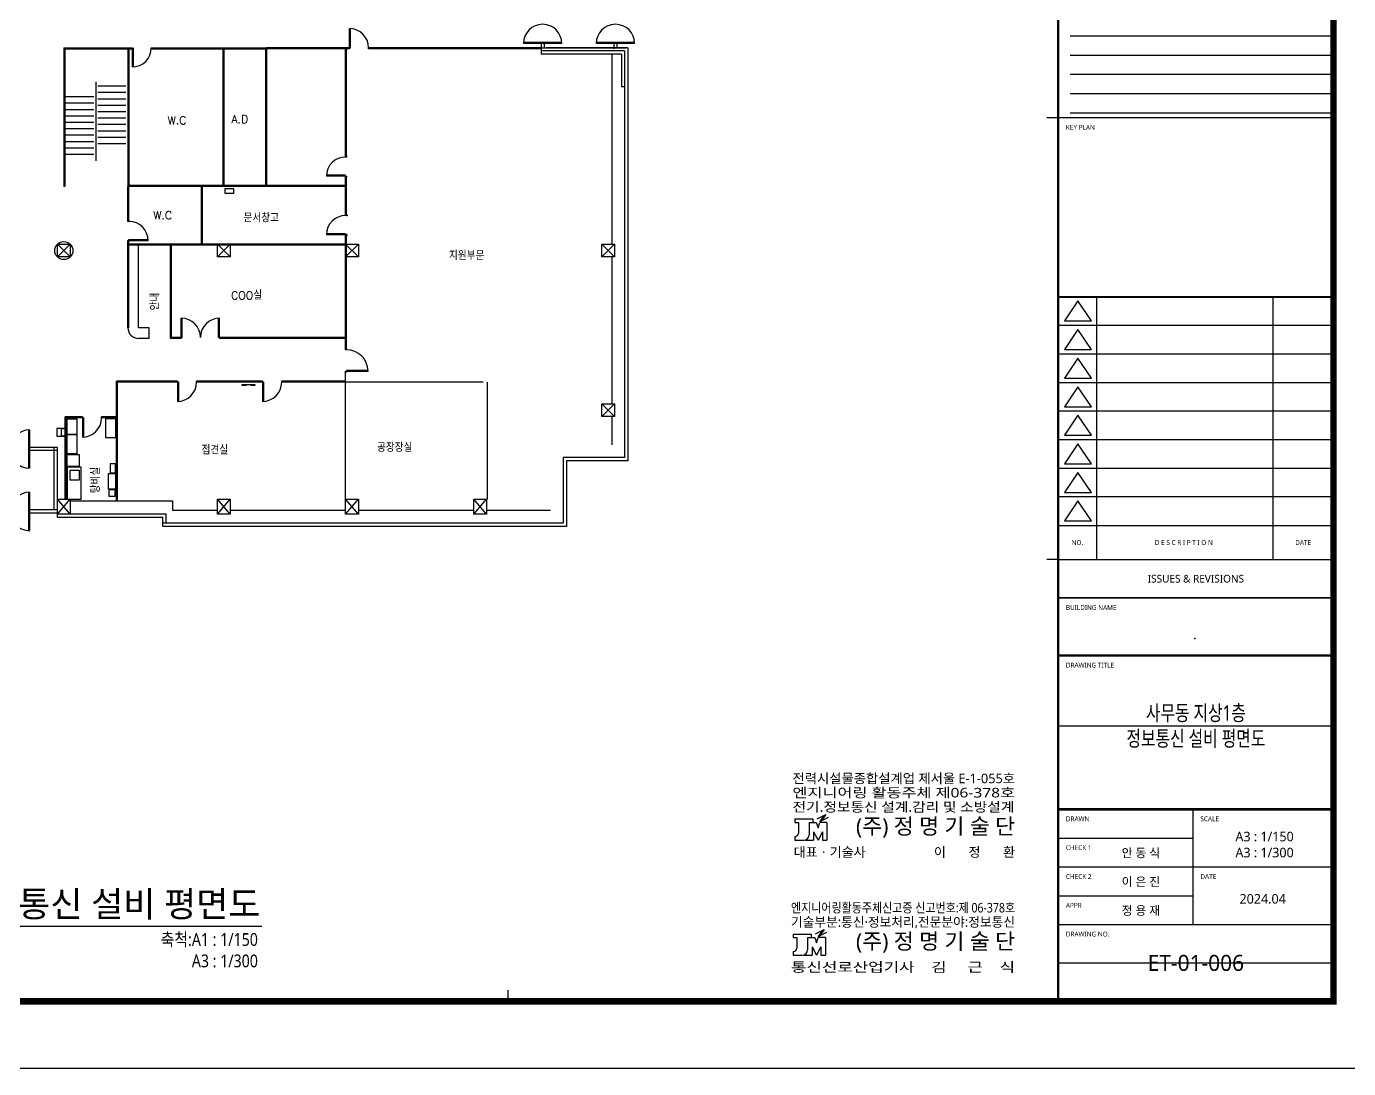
# Model space of a CAD drawing. Header units: millimetres. Extents: x -126150 to 252300, y 0 to 89100.
# Drawn here: x 61694 to 123627, y 0 to 48825 of the extents above; entities that cross this region are included whole.
import ezdxf
from ezdxf.enums import TextEntityAlignment as Align
from ezdxf.xclip import XClip

# ---------------------------------------------------------------- set-up
doc = ezdxf.new("R2010")
doc.units = ezdxf.units.MM
doc.header["$LTSCALE"] = 1500
doc.header["$XCLIPFRAME"] = 0
doc.linetypes.add('CEN', pattern=[62, 60, -1, 0, -1])
doc.layers.get('Defpoints').update_dxf_attribs({"color": 167})
for name, color, linetype in [('1', 1, 'Continuous'), ('arch', 8, 'Continuous'), ('SHT', 5, 'Continuous'), ('TEXT', 3, 'Continuous'), ('TIT', 2, 'Continuous'), ('XR-SHEET(통신)$0$WD', 6, 'Continuous'), ('XREF', 7, 'CEN')]:
    doc.layers.add(name, color=color, linetype=linetype)
doc.styles.add('arch', font='romans.shx', dxfattribs={"bigfont": 'GHS.SHX'})
doc.styles.add('GHS', font='malgun.ttf')
doc.styles.add('XR-SHEET$0$XR-SHEET$0$XREF-Form$0$맑은고딕', font='malgun.ttf')

# ---------------------------------------------------------------- blocks, each defined once
blk = doc.blocks.new('문틀3')
at = {"color": 0}
for p, q in [((-15, 32), (-15, -38)), ((13, 32), (-15, 32)), ((13, -18), (13, 32)), ((-15, -38), (25, -38)), ((25, -18), (13, -18)), ((25, -38), (25, -18))]:
    blk.add_line(p, q, dxfattribs=at)
blk = doc.blocks.new('XR-사무동', base_point=(461, 408.4))
at = {"layer": 'arch'}
h = blk.add_hatch(color=256, dxfattribs=at)
h.dxf.hatch_style = 1
h.paths.add_polyline_path([(56169.1, 22824.9), (56177.7, 22834.9), (56760.6, 22834.9), (56769.1, 22824.9)])
for p, q in [((69847.7, 44674.9), (69847.7, 45574.9)), ((69897.7, 44674.9), (69897.7, 45574.9)), ((56469.1, 44674.9), (56469.1, 38174.9)), ((56469.1, 44674.9), (59669.1, 44674.9)), ((56469.1, 44624.9), (59669.1, 44624.9)), ((56519.1, 44674.9), (56519.1, 38174.9)), ((59469.1, 44674.9), (59469.1, 38174.9)), ((59519.1, 44674.9), (59519.1, 38174.9)), ((59669.1, 44674.9), (59669.1, 43774.9)), ((59719.1, 44674.9), (59719.1, 43774.9)), ((60569.1, 44674.9), (65969.1, 44674.9)), ((60569.1, 44624.9), (65969.1, 44624.9)), ((63919.1, 44674.9), (63919.1, 38174.9)), ((63969.1, 44674.9), (63969.1, 38174.9)), ((65919.1, 44674.9), (65919.1, 38224.9)), ((65969.1, 44674.9), (65969.1, 38174.9)), ((69897.7, 44674.9), (65969.1, 44674.9)), ((69847.7, 44624.9), (65969.1, 44624.9)), ((69669.1, 39556.7), (69669.1, 44674.9)), ((69719.1, 39556.7), (69719.1, 44674.9)), ((78829.1, 44674.9), (70747.7, 44674.9)), ((78829.1, 44624.9), (70747.7, 44624.9)), ((79799.1, 44924.9), (77999.1, 44924.9)), ((79799.1, 44874.9), (77999.1, 44874.9)), ((78829.1, 44924.9), (78829.1, 44374.9)), ((78829.1, 44674.9), (82789.1, 44674.9)), ((78969.1, 44924.9), (78969.1, 44674.9)), ((82889.1, 44674.9), (79079.1, 44674.9)), ((83209.1, 44924.9), (81409.1, 44924.9)), ((83209.1, 44874.9), (81409.1, 44874.9)), ((82239.1, 44924.9), (82239.1, 44624.9)), ((82379.1, 44924.9), (82379.1, 44674.9)), ((82889.1, 44674.9), (82889.1, 25324.9)), ((82739.1, 44524.9), (78829.1, 44524.9)), ((82589.1, 44374.9), (78829.1, 44374.9)), ((82139.1, 44374.9), (82139.1, 35474.9)), ((82589.1, 44374.9), (82589.1, 42844.9)), ((82739.1, 44524.9), (82739.1, 25474.9)), ((57969.1, 43074.9), (57969.1, 39374.9)), ((59369.1, 42874.9), (58069.1, 42874.9)), ((82739.1, 42844.9), (82589.1, 42844.9)), ((57869.1, 42374.9), (56569.1, 42374.9)), ((59369.1, 42574.9), (58069.1, 42574.9)), ((59369.1, 42274.9), (58069.1, 42274.9)), ((57869.1, 42074.9), (56569.1, 42074.9)), ((57869.1, 41774.9), (56569.1, 41774.9)), ((59369.1, 41974.9), (58069.1, 41974.9)), ((59369.1, 41674.9), (58069.1, 41674.9)), ((57869.1, 41474.9), (56569.1, 41474.9)), ((57869.1, 41174.9), (56569.1, 41174.9)), ((59369.1, 41374.9), (58069.1, 41374.9)), ((59369.1, 41074.9), (58069.1, 41074.9)), ((57869.1, 40874.9), (56569.1, 40874.9)), ((57869.1, 40574.9), (56569.1, 40574.9)), ((57869.1, 40274.9), (56569.1, 40274.9)), ((59369.1, 40774.9), (58069.1, 40774.9)), ((59369.1, 40474.9), (58069.1, 40474.9)), ((57869.1, 39974.9), (56569.1, 39974.9)), ((57869.1, 39674.9), (56569.1, 39674.9)), ((59369.1, 40174.9), (58069.1, 40174.9)), ((69669.1, 38706.7), (68769.1, 38706.7)), ((69669.1, 38656.7), (68769.1, 38656.7)), ((69669.1, 36813), (69669.1, 38706.7)), ((69719.1, 36813), (69719.1, 38656.7)), ((56519.1, 38174.9), (56469.1, 38174.9)), ((65969.1, 38224.9), (59469.1, 38224.9)), ((65969.1, 38174.9), (59469.1, 38174.9)), ((59469.1, 36542), (59469.1, 38174.9)), ((59519.1, 36542), (59519.1, 38174.9)), ((62919.1, 35474.9), (62919.1, 38174.9)), ((62969.1, 35474.9), (62969.1, 38174.9)), ((69669.1, 38224.9), (65969.1, 38224.9)), ((69669.1, 38174.9), (65969.1, 38174.9)), ((69669.1, 35963), (68769.1, 35963)), ((69669.1, 35474.9), (69669.1, 35963)), ((59469.1, 31556.9), (59469.1, 35643.4)), ((59469.1, 35643.4), (60419.1, 35643.4)), ((59519.1, 31556.9), (59519.1, 35693.4)), ((59519.1, 35693.4), (60419.1, 35693.4)), ((69669.1, 35474.9), (59519.1, 35474.9)), ((69669.1, 35424.9), (59519.1, 35424.9)), ((59969.1, 31556.9), (59969.1, 35424.9)), ((61469.1, 31056.9), (61469.1, 35474.9)), ((61519.1, 31056.9), (61519.1, 35474.9)), ((69669.1, 35913), (68769.1, 35913)), ((69669.1, 30526), (69669.1, 35474.9)), ((69719.1, 35474.9), (69719.1, 35913)), ((69719.1, 30526), (69719.1, 35474.9)), ((82139.1, 34874.9), (82139.1, 27994.9)), ((61969.1, 31106.9), (61969.1, 32006.9)), ((62019.1, 31106.9), (62019.1, 32006.9)), ((63719.1, 31106.9), (63719.1, 32006.9)), ((63769.1, 31106.9), (63769.1, 32006.9)), ((59519.1, 31556.9), (59469.1, 31556.9)), ((60469.1, 31556.9), (59969.1, 31556.9)), ((60469.1, 31056.9), (59969.1, 31056.9)), ((60469.1, 31056.9), (60469.1, 31556.9)), ((62019.1, 31106.9), (61469.1, 31106.9)), ((61969.1, 31056.9), (61469.1, 31056.9)), ((69669.1, 31106.9), (63719.1, 31106.9)), ((69669.1, 31056.9), (63769.1, 31056.9)), ((69669.1, 23524.9), (69669.1, 29527.2)), ((69719.1, 29577.2), (70719.1, 29577.2)), ((69719.1, 29527.2), (70719.1, 29527.2)), ((58939.1, 23434.9), (58939.1, 29056.9)), ((61789.1, 29056.9), (58939.1, 29056.9)), ((58989.1, 23434.9), (58989.1, 29056.9)), ((61839.1, 29006.9), (58989.1, 29006.9)), ((61789.1, 29006.9), (61789.1, 28106.9)), ((61839.1, 29006.9), (61839.1, 28106.9)), ((65775.1, 29056.9), (62689.1, 29056.9)), ((65775.1, 29006.9), (62689.1, 29006.9)), ((65825.1, 29006.9), (65775.1, 29006.9)), ((65775.1, 29006.9), (65775.1, 28106.9)), ((65825.1, 29006.9), (65825.1, 28106.9)), ((69669.1, 29056.9), (66675.1, 29056.9)), ((76116.1, 29006.9), (66675.1, 29006.9)), ((76319.1, 23524.9), (76319.1, 29006.9)), ((56539.1, 23524.9), (56539.1, 27384.9)), ((57339.1, 27384.9), (56539.1, 27384.9)), ((57389.1, 27334.9), (56539.1, 27334.9)), ((56589.1, 23524.9), (56589.1, 27384.9)), ((57339.1, 27334.9), (57339.1, 26434.9)), ((57389.1, 27334.9), (57389.1, 26434.9)), ((58939.1, 27384.9), (58239.1, 27384.9)), ((58939.1, 27334.9), (58239.1, 27334.9)), ((82139.1, 27394.9), (82139.1, 26074.9)), ((82889.1, 27394.9), (82889.1, 25474.9)), ((54819.1, 26774.9), (54819.1, 24974.9)), ((54869.1, 26774.9), (54869.1, 24974.9)), ((56169.1, 25949.9), (54819.1, 25949.9)), ((56169.1, 25799.9), (54819.1, 25799.9)), ((56019.1, 23024.9), (56019.1, 25949.9)), ((56169.1, 22684.9), (56169.1, 25949.9)), ((82739.1, 25474.9), (79869.1, 25474.9)), ((79869.1, 25474.9), (79869.1, 22394.9)), ((82889.1, 25324.9), (80019.1, 25324.9)), ((80019.1, 25324.9), (80019.1, 22244.9)), ((54819.1, 23849.9), (54819.1, 22049.9)), ((54869.1, 23849.9), (54869.1, 22049.9)), ((56169.1, 23024.9), (54819.1, 23024.9)), ((56169.1, 22824.9), (56769.1, 23524.9)), ((56769.1, 22824.9), (56169.1, 23524.9)), ((61569.1, 23434.9), (56769.1, 23434.9)), ((61569.1, 22994.9), (61569.1, 23434.9)), ((63669.1, 22994.9), (61569.1, 22994.9)), ((63669.1, 22824.9), (64269.1, 23524.9)), ((64269.1, 22824.9), (63669.1, 23524.9)), ((69669.1, 22994.9), (64269.1, 22994.9)), ((69669.1, 22824.9), (70269.1, 23524.9)), ((70269.1, 22824.9), (69669.1, 23524.9)), ((75669.1, 22994.9), (70269.1, 22994.9)), ((75669.1, 22824.9), (76269.1, 23524.9)), ((76269.1, 22824.9), (75669.1, 23524.9)), ((79269.1, 22994.9), (76269.1, 22994.9)), ((56169.1, 22874.9), (54819.1, 22874.9)), ((56169.1, 22834.9), (61266.7, 22834.9)), ((56169.1, 22684.9), (61116.7, 22684.9)), ((61114.1, 22244.9), (61114.1, 22684.9)), ((79869.1, 22394.9), (61114.1, 22394.9)), ((61266.7, 22394.9), (61266.7, 22834.9)), ((80019.1, 22244.9), (61114.1, 22244.9))]:
    blk.add_line(p, q, dxfattribs=at)
at = {"layer": 'arch', "linetype": 'ByBlock'}
for p, q in [((56169.1, 34874.9), (56769.1, 35474.9)), ((56169.1, 35474.9), (56769.1, 34874.9)), ((63669.1, 34874.9), (64269.1, 35474.9)), ((63669.1, 35474.9), (64269.1, 34874.9)), ((69669.1, 34874.9), (70269.1, 35474.9)), ((69669.1, 35474.9), (70269.1, 34874.9)), ((81669.1, 34874.9), (82269.1, 35474.9)), ((81669.1, 35474.9), (82269.1, 34874.9)), ((81669.1, 27394.9), (82269.1, 27994.9)), ((81669.1, 27994.9), (82269.1, 27394.9))]:
    blk.add_line(p, q, dxfattribs=at)
at = {"layer": 'arch'}
for points in [[(69797.7, 44674.9), (69847.7, 44674.9), (69847.7, 44624.9), (69797.7, 44624.9)], [(70747.7, 44674.9), (70797.7, 44674.9), (70797.7, 44624.9), (70747.7, 44624.9)], [(69669.1, 39606.7), (69719.1, 39606.7), (69719.1, 39556.7), (69669.1, 39556.7)], [(69669.1, 38656.7), (69719.1, 38656.7), (69719.1, 38606.7), (69669.1, 38606.7)], [(64023.8, 38085.1), (64423.8, 38085.1), (64423.8, 37845.1), (64023.8, 37845.1)], [(59469.1, 36592), (59519.1, 36592), (59519.1, 36542), (59469.1, 36542)], [(59469.1, 35643.4), (59519.1, 35643.4), (59519.1, 35593.4), (59469.1, 35593.4)], [(61919.1, 31106.9), (61969.1, 31106.9), (61969.1, 31056.9), (61919.1, 31056.9)], [(63769.1, 31106.9), (63819.1, 31106.9), (63819.1, 31056.9), (63769.1, 31056.9)], [(69669.1, 30576), (69719.1, 30576), (69719.1, 30526), (69669.1, 30526)], [(69669.1, 29527.2), (69719.1, 29527.2), (69719.1, 29477.2), (69669.1, 29477.2)], [(61739.1, 29056.9), (61789.1, 29056.9), (61789.1, 29006.9), (61739.1, 29006.9)], [(62689.1, 29056.9), (62739.1, 29056.9), (62739.1, 29006.9), (62689.1, 29006.9)], [(65725.1, 29056.9), (65775.1, 29056.9), (65775.1, 29006.9), (65725.1, 29006.9)], [(66675.1, 29056.9), (66725.1, 29056.9), (66725.1, 29006.9), (66675.1, 29006.9)], [(57082.8, 26555.1), (56632.8, 26555.1), (56632.8, 27295.1), (57082.8, 27295.1)], [(57289.1, 27384.9), (57339.1, 27384.9), (57339.1, 27334.9), (57289.1, 27334.9)], [(58239.1, 27384.9), (58289.1, 27384.9), (58289.1, 27334.9), (58239.1, 27334.9)], [(58435.2, 27306.8), (58885.2, 27306.8), (58885.2, 26406.8), (58435.2, 26406.8)], [(56539.1, 26844.9), (56139.1, 26844.9), (56139.1, 26484.9), (56539.1, 26484.9)], [(56359.1, 26844.9), (56539.1, 26844.9), (56539.1, 26484.9), (56359.1, 26484.9)], [(56632.8, 26555.1), (57082.8, 26555.1), (57082.8, 25655.1), (56632.8, 25655.1)], [(57189.2, 25059.1), (56629.2, 25059.1), (56629.2, 25619.1), (57189.2, 25619.1)], [(56625.4, 23524.9), (57285.4, 23524.9), (57285.4, 25024.9), (56625.4, 25024.9)], [(56774.6, 24890), (57189.7, 24890), (57189.7, 24422.6), (56774.6, 24422.6)], [(58896.7, 25184.7), (58646.7, 25184.7), (58646.7, 24754.7), (58896.7, 24754.7)], [(58566.7, 24726), (58896.7, 24726), (58896.7, 23996), (58566.7, 23996)], [(58876, 23971.3), (58576, 23971.3), (58576, 23671.3), (58876, 23671.3)], [(56169.1, 23524.9), (56769.1, 23524.9), (56769.1, 22824.9), (56169.1, 22824.9)], [(63669.1, 23524.9), (64269.1, 23524.9), (64269.1, 22824.9), (63669.1, 22824.9)], [(69669.1, 23524.9), (70269.1, 23524.9), (70269.1, 22824.9), (69669.1, 22824.9)], [(75669.1, 23524.9), (76269.1, 23524.9), (76269.1, 22824.9), (75669.1, 22824.9)]]:
    blk.add_lwpolyline(points, close=True, dxfattribs=at)
at = {"layer": 'arch', "linetype": 'ByBlock'}
for points in [[(56169.1, 35474.9), (56769.1, 35474.9), (56769.1, 34874.9), (56169.1, 34874.9)], [(63669.1, 35474.9), (64269.1, 35474.9), (64269.1, 34874.9), (63669.1, 34874.9)], [(69669.1, 35474.9), (70269.1, 35474.9), (70269.1, 34874.9), (69669.1, 34874.9)], [(81669.1, 35474.9), (82269.1, 35474.9), (82269.1, 34874.9), (81669.1, 34874.9)], [(81669.1, 27994.9), (82269.1, 27994.9), (82269.1, 27394.9), (81669.1, 27394.9)]]:
    blk.add_lwpolyline(points, close=True, dxfattribs=at)
at = {"layer": 'arch'}
blk.add_lwpolyline([(65022.9, 28846.6), (64822.9, 28846.6), (64822.9, 28896.6), (65422.9, 28896.6), (65422.9, 28846.6), (65222.9, 28846.6)], dxfattribs=at)
blk.add_circle((56469.1, 35174.9), 424.3, dxfattribs=at)
for centre, radius, start, end in [((69847.7, 44674.9), 900, 0, 90), ((78899.1, 44874.9), 900, 0, 180), ((82309.1, 44874.9), 900, 0, 180), ((59669.1, 44674.9), 900, 270, 0), ((69669.1, 38656.7), 900, 90, 180), ((59519.1, 35643.4), 900, 0, 90), ((69669.1, 35913), 900, 90, 180), ((61969.1, 31106.9), 900, 0, 90), ((63769.1, 31106.9), 900, 90, 180), ((59969.1, 31556.9), 500, 180, 270), ((69719.1, 29527.2), 1000, 0, 90), ((61789.1, 29006.9), 900, 270, 0), ((65775.1, 29006.9), 900, 270, 0), ((57339.1, 27334.9), 900, 270, 0), ((54869.1, 25874.9), 900, 90, 270), ((54869.1, 22949.9), 900, 90, 270)]:
    blk.add_arc(centre, radius, start, end, dxfattribs=at)
at = {"layer": 'arch', "xscale": -1, "rotation": 89.99999999999994}
blk.add_blockref('문틀3', (69701.5, 36825.6), dxfattribs=at)
at = {"layer": 'arch', "rotation": 90}
blk.add_blockref('문틀3', (69701.5, 35900.3), dxfattribs=at)
at = {"layer": 'arch', "style": 'arch'}
for s, p in [('A.D', (64321.6, 41142.5)), ('W.C', (61332.4, 41086.7)), ('W.C', (60660.6, 36640.2)), ('문서창고', (64893.2, 36504.7)), ('지원부문 ', (74514.5, 34743.7)), ('COO실', (64302, 32886)), ('접견실', (62925.2, 25633.6)), ('공장장실', (71141.1, 25749.4))]:
    blk.add_text(s, height=375, dxfattribs=at).set_placement(p)
for s, p in [('안내', (60939.7, 32369.7)), ('탕비실', (58156, 23798.5))]:
    blk.add_text(s, height=375, rotation=90, dxfattribs=at).set_placement(p)
blk = doc.blocks.new('XR-FORM-ET', base_point=(461, 408))
at = {"layer": 'Defpoints', "linetype": 'Continuous', "ltscale": 2}
for p, q in [((146700, 21417), (163900, 21417)), ((146700, 6600), (163900, 6600))]:
    blk.add_line(p, q, dxfattribs=at)
for points in [[(147457, 64511), (163900, 64511)], [(147457, 64511), (163900, 64511)], [(147457, 63311), (163900, 63311)], [(147457, 63311), (163900, 63311)], [(147457, 62111), (163900, 62111)], [(147457, 62111), (163900, 62111)], [(147457, 60911), (163900, 60911)], [(147457, 60911), (163900, 60911)], [(147457, 59711), (163900, 59711)]]:
    blk.add_lwpolyline(points, dxfattribs=at)
for p in [(155200, 21417, -2754), (155200, 6600, -2754)]:
    blk.add_point(p, dxfattribs=at)
at = {"layer": 'SHT', "color": 171}
for p, q in [((146700, 59400), (146000, 59400)), ((146700, 31800), (146000, 31800)), ((112350, 4200), (112350, 4900))]:
    blk.add_line(p, q, dxfattribs=at)
at = {"layer": 'SHT'}
for p, q in [((163900, 59400), (146700, 59400)), ((163900, 48198), (146700, 48198)), ((149100, 48198), (149100, 31800)), ((160100, 48198), (160100, 31800)), ((163900, 46413), (146700, 46413)), ((163900, 44628), (146700, 44628)), ((163900, 42844), (146700, 42844)), ((163900, 41059), (146700, 41059)), ((163900, 39274), (146700, 39274)), ((163900, 37489), (146700, 37489)), ((163900, 35705), (146700, 35705)), ((146700, 33920), (163900, 33920)), ((146700, 31800), (163900, 31800)), ((146700, 25800), (163900, 25800)), ((155100, 16200), (155100, 9000)), ((146700, 14400), (155100, 14400)), ((146700, 12600), (163900, 12600)), ((146700, 10800), (155100, 10800)), ((146700, 9000), (163900, 9000))]:
    blk.add_line(p, q, dxfattribs=at)
blk.add_lwpolyline([(0, 118800), (168200, 118800), (168200, 0), (0, 0)], close=True, dxfattribs=at)
at = {"layer": 'SHT', "const_width": 400}
blk.add_lwpolyline([(9300, 114600), (163900, 114600), (163900, 4200), (9300, 4200)], close=True, dxfattribs=at)
at = {"layer": 'SHT'}
for points, const_width in [([(146700, 114600), (146700, 4200)], 160), ([(146700, 48198), (163900, 48198)], 114), ([(146700, 29400), (163900, 29400)], 114), ([(146700, 25800), (163900, 25800)], 160), ([(146700, 25800), (163900, 25800)], 140), ([(146700, 16200), (163900, 16200)], 160)]:
    blk.add_lwpolyline(points, dxfattribs=dict(at, const_width=const_width))
at = {"layer": 'SHT', "linetype": 'Continuous', "ltscale": 2}
blk.add_lwpolyline([(147457, 59711), (163900, 59711)], dxfattribs=at)
at = {"layer": 'SHT', "linetype": 'Continuous', "flags": 128}
for points in [[(147937, 47949), (147097, 46700), (148777, 46700)], [(147937, 46165), (147097, 44915), (148777, 44915)], [(147937, 44380), (147097, 43131), (148777, 43131)], [(147937, 42595), (147097, 41346), (148777, 41346)], [(147937, 40810), (147097, 39561), (148777, 39561)], [(147937, 39026), (147097, 37776), (148777, 37776)], [(147937, 37241), (147097, 35992), (148777, 35992)], [(147937, 35456), (147097, 34207), (148777, 34207)]]:
    blk.add_lwpolyline(points, close=True, dxfattribs=at)
at = {"layer": 'SHT'}
for p in [(155226, 26855), (155300, 6600, -2754)]:
    blk.add_point(p, dxfattribs=at)
at = {"layer": 'XR-SHEET(통신)$0$WD', "color": 4}
for p, q in [((131641, 15594), (132187, 15864)), ((132077, 15810), (131805, 15443)), ((131805, 15443), (132351, 15713)), ((132187, 15864), (131915, 15497)), ((131916, 15592), (132066, 15701)), ((131943, 15629), (132093, 15738)), ((131971, 15667), (132121, 15775)), ((131999, 15704), (132149, 15813)), ((132026, 15741), (132176, 15850)), ((132054, 15778), (132141, 15842)), ((130248, 15590), (130248, 15367)), ((130248, 15590), (131366, 15590)), ((130248, 15367), (130472, 15367)), ((130472, 15367), (130472, 14705)), ((131142, 15367), (131142, 14605)), ((131142, 15367), (131589, 15367)), ((131366, 15590), (131366, 15367)), ((131589, 15367), (131701, 15032)), ((131701, 15032), (131812, 15367)), ((131805, 15443), (131956, 15552)), ((132259, 15367), (131812, 15367)), ((131833, 15480), (131983, 15589)), ((131861, 15518), (132011, 15626)), ((131879, 15479), (131928, 15515)), ((131888, 15555), (132038, 15664)), ((132259, 15367), (132259, 14270)), ((130248, 14493), (130248, 14270)), ((130248, 14493), (130260, 14493)), ((130248, 14270), (130807, 14270)), ((130903, 14284), (130903, 14270)), ((130903, 14270), (131421, 14270)), ((131421, 14780), (131701, 14270)), ((131421, 14780), (131421, 14270)), ((131980, 14780), (131701, 14270)), ((131980, 14780), (131980, 14270)), ((131980, 14270), (132259, 14270)), ((130153, 8405), (130153, 8181)), ((130153, 8405), (131270, 8405)), ((131270, 8405), (131270, 8181)), ((131545, 8409), (132092, 8679)), ((131982, 8625), (131710, 8257)), ((131710, 8257), (132256, 8527)), ((131710, 8257), (131860, 8366)), ((131738, 8295), (131888, 8404)), ((131765, 8332), (131915, 8441)), ((131784, 8294), (131833, 8329)), ((131793, 8369), (131943, 8478)), ((132092, 8679), (131819, 8311)), ((131820, 8407), (131971, 8515)), ((131848, 8444), (131998, 8553)), ((131876, 8481), (132026, 8590)), ((131903, 8518), (132053, 8627)), ((131931, 8556), (132081, 8664)), ((131958, 8593), (132046, 8656)), ((130153, 8181), (130377, 8181)), ((130377, 8181), (130377, 7520)), ((131047, 8181), (131047, 7419)), ((131047, 8181), (131494, 8181)), ((131326, 7595), (131605, 7084)), ((131326, 7595), (131326, 7084)), ((131494, 8181), (131605, 7846)), ((131605, 7846), (131717, 8181)), ((131885, 7595), (131605, 7084)), ((132164, 8181), (131717, 8181)), ((131885, 7595), (131885, 7084)), ((132164, 8181), (132164, 7084)), ((130153, 7308), (130153, 7084)), ((130153, 7308), (130164, 7308)), ((130153, 7084), (130712, 7084)), ((130808, 7098), (130808, 7084)), ((130808, 7084), (131326, 7084)), ((131885, 7084), (132164, 7084))]:
    blk.add_line(p, q, dxfattribs=at)
for centre, radius in [((130260, 14705), 212), ((130807, 14605), 335), ((130164, 7520), 212), ((130712, 7419), 335)]:
    blk.add_arc(centre, radius, 270, 0, dxfattribs=at)
at = {"layer": 'SHT', "color": 9, "style": 'XR-SHEET$0$XR-SHEET$0$XREF-Form$0$맑은고딕'}
for s, p in [('KEY PLAN', (147180, 58800)), ('BUILDING NAME', (147180, 28800)), ('DRAWING TITLE', (147180, 25200)), ('DRAWN', (147180, 15600)), ('SCALE', (155580, 15600)), ('CHECK 1', (147180, 13800)), ('CHECK 2', (147180, 12000)), ('DATE', (155580, 12000)), ('APPR', (147180, 10200)), ('DRAWING NO.', (147180, 8400))]:
    blk.add_text(s, height=300, dxfattribs=at).set_placement(p, align=Align.MIDDLE_LEFT)
for s, height, p in [('NO.', 300, (147900, 32860)), ('D E S C R I P T I O N ', 300, (154600, 32860)), ('DATE', 300, (162000, 32860)), ('ISSUES & REVISIONS', 480, (155300, 30600))]:
    blk.add_text(s, height=height, dxfattribs=at).set_placement(p, align=Align.MIDDLE_CENTER)
at = {"layer": 'SHT', "color": 3, "style": 'XR-SHEET$0$XR-SHEET$0$XREF-Form$0$맑은고딕'}
for s, height, p in [('안 동 식', 540, (151865, 13467)), ('이 은 진', 540, (151865, 11667)), ('2024.04', 600, (159471, 10601)), ('정 용 재', 540, (151865, 9867))]:
    blk.add_text(s, height=height, dxfattribs=at).set_placement(p, align=Align.MIDDLE_CENTER)
at = {"layer": 'XR-SHEET(통신)$0$WD', "color": 4, "style": 'GHS'}
for s, width, p, p2 in [('전력시설물종합설계업 제서울 E-1-055호', 0.91927, (130104, 17826), (144006, 17826)), ('엔지니어링 활동주체 제06-378호', 1.128043, (130104, 16936), (144006, 16936)), ('전기.정보통신 설계.감리 및 소방설계', 1.013777, (130104, 16045), (143963, 16045)), ('엔지니어링활동주체신고증 신고번호:제 06-378호', 0.764554, (130009, 9750), (144006, 9750)), ('기술부분:통신·정보처리,전문분야:정보통신', 0.894617, (130009, 8859), (144006, 8859)), ('통신선로산업기사    김     근    식', 1.084493, (130009, 6039), (144006, 6039))]:
    blk.add_text(s, height=595.76, dxfattribs=dict(at, width=width)).set_placement(p, p2, align=Align.FIT)
for s, height, p in [('(주) 정 명 기 술 단', 992.94, (144006, 14644)), ('이       정       환', 595.76, (144006, 13225)), ('(주) 정 명 기 술 단', 992.94, (144006, 7459))]:
    blk.add_text(s, height=height, dxfattribs=at).set_placement(p, align=Align.RIGHT)
blk.add_text('대표ㆍ기술사 ', height=595.8, dxfattribs=at).set_placement((130182, 13225))

msp = doc.modelspace()

# ---------------------------------------------------------------- linework, layer by layer
at = {"layer": 'TIT'}
msp.add_line((44272.8, 6675), (72727.2, 6675), dxfattribs=at)

# ---------------------------------------------------------------- block references
at = {"layer": '1', "xscale": 0.75, "yscale": 0.75, "zscale": 0.75}
msp.add_blockref('XR-FORM-ET', (345.8, 306.3), dxfattribs=at)
at = {"layer": 'XREF'}
ref = msp.add_blockref('XR-사무동', (7436, 3558.4), dxfattribs=at)
XClip(ref).set_block_clipping_path([(17582.9026928407, 16994.3130183799), (88903.4772014053, 66144.0722302746)])

# ---------------------------------------------------------------- texts
at = {"layer": 'TEXT', "style": 'GHS', "width": 0.75}
for s, height, p in [('사무동 지상1층', 724.45, (116475, 16662.9)), ('정보통신 설비 평면도', 724.453, (116475, 15462.9))]:
    msp.add_text(s, height=height, dxfattribs=at).set_placement(p, align=Align.MIDDLE_CENTER)
at = {"layer": 'TEXT', "style": 'GHS'}
for s, height, p in [('A3 : 1/150', 450, (119692.7, 10871)), ('A3 : 1/300', 450, (119692.7, 10121)), ('ET-01-006', 750, (116475, 4950))]:
    msp.add_text(s, height=height, dxfattribs=at).set_placement(p, align=Align.MIDDLE_CENTER)
at = {"layer": 'TIT', "style": 'GHS'}
msp.add_text('사무동 지상1층 정보통신 설비 평면도', height=1200, dxfattribs=at).set_placement((72658.4, 7709.8), align=Align.MIDDLE_RIGHT)
at = {"layer": 'TIT', "style": 'GHS', "width": 0.85}
for s, p in [('축척:A1 : 1/150', (72536.8, 5746.7)), ('A3 : 1/300', (72536.8, 4743.1))]:
    msp.add_text(s, height=600, dxfattribs=at).set_placement(p, align=Align.RIGHT)

doc.saveas('drawing.dxf')
